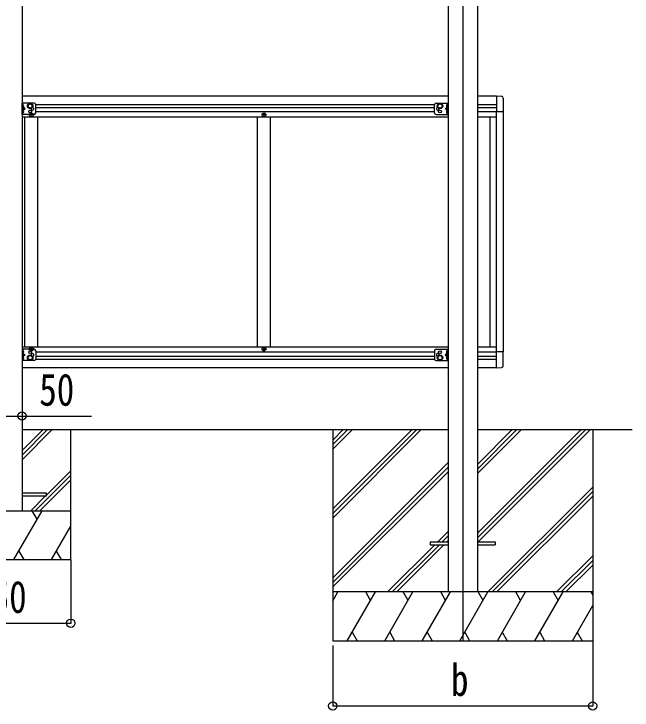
# Model space of a CAD drawing. Units: millimetres, scale not verified. Extents: x -12615 to 12615, y -8910 to 8910.
# Drawn here: x 828 to 2731, y -6029 to -3885 of the extents above; entities that cross this region are included whole.
import ezdxf
from ezdxf.enums import TextEntityAlignment as Align

# ---------------------------------------------------------------- set-up
doc = ezdxf.new("R2010")
doc.units = ezdxf.units.MM
doc.header["$LTSCALE"] = 40
for name, color, linetype in [('0-3_YKK_12', 2, 'Continuous'), ('0-4_YKK_13', 4, 'Continuous'), ('0-5_YKK_A1', 4, 'Continuous'), ('0-6_YKK_D', 6, 'Continuous')]:
    doc.layers.add(name, color=color, linetype=linetype)
doc.styles.add('ＭＳ ゴシック', font='')
doc.styles.get('ＭＳ ゴシック').set_extended_font_data('MS Gothic')

msp = doc.modelspace()

# ---------------------------------------------------------------- linework, layer by layer
at = {"layer": '0-3_YKK_12'}
msp.add_lwpolyline([(2209.99, -2640.91), (2209.99, -5565.32), (2209.99, -5815.32)], dxfattribs=at)
at = {"layer": '0-4_YKK_13'}
for p, q in [((2313.99, -4137.82), (2329.28, -4138.62)), ((2313.99, -4137.82), (2313.99, -4187.01)), ((2334.49, -4144.11), (2334.49, -4187.01)), ((853.49, -4194.82), (853.49, -4159.82)), ((890.49, -4159.82), (853.49, -4159.82)), ((856.02, -4167.17), (855.41, -4168.32)), ((856.02, -4169.46), (855.41, -4168.32)), ((855.99, -4194.82), (855.99, -4159.82)), ((855.99, -4163.62), (856.28, -4163.62)), ((855.99, -4163.62), (855.99, -4173.02)), ((856.28, -4173.02), (855.99, -4173.02)), ((855.99, -4177.32), (862.99, -4177.32)), ((858.1, -4166.17), (856.09, -4167.17)), ((858.1, -4170.47), (856.09, -4169.46)), ((856.28, -4163.62), (856.28, -4173.02)), ((895.49, -4189.82), (895.49, -4164.82)), ((2122.79, -4189.82), (2122.79, -4164.82)), ((2127.79, -4159.82), (2164.79, -4159.82)), ((2162.29, -4177.32), (2155.29, -4177.32)), ((2160.19, -4166.17), (2162.2, -4167.17)), ((2160.19, -4170.47), (2162.2, -4169.46)), ((2162.29, -4163.62), (2162.01, -4163.62)), ((2162.01, -4163.62), (2162.01, -4173.02)), ((2162.01, -4173.02), (2162.29, -4173.02)), ((2162.27, -4167.17), (2162.88, -4168.32)), ((2162.27, -4169.46), (2162.88, -4168.32)), ((2162.29, -4194.82), (2162.29, -4159.82)), ((2162.29, -4163.62), (2162.29, -4173.02)), ((2164.79, -4194.82), (2164.79, -4159.82)), ((890.49, -4194.82), (853.49, -4194.82)), ((856.02, -4185.17), (855.41, -4186.32)), ((856.02, -4187.46), (855.41, -4186.32)), ((856.28, -4181.62), (855.99, -4181.62)), ((855.99, -4191.02), (855.99, -4181.62)), ((855.99, -4191.02), (856.28, -4191.02)), ((858.1, -4184.17), (856.09, -4185.17)), ((858.1, -4188.47), (856.09, -4187.46)), ((856.28, -4191.02), (856.28, -4181.62)), ((883.49, -4196.32), (884.49, -4196.32)), ((1599.49, -4196.32), (1600.49, -4196.32)), ((2127.79, -4194.82), (2164.79, -4194.82)), ((2160.19, -4184.17), (2162.2, -4185.17)), ((2160.19, -4188.47), (2162.2, -4187.46)), ((2162.01, -4181.62), (2162.29, -4181.62)), ((2162.01, -4191.02), (2162.01, -4181.62)), ((2162.29, -4191.02), (2162.01, -4191.02)), ((2162.27, -4185.17), (2162.88, -4186.32)), ((2162.27, -4187.46), (2162.88, -4186.32)), ((2162.29, -4191.02), (2162.29, -4181.62)), ((2334.49, -4187.01), (2313.99, -4187.01)), ((853.49, -4917.82), (853.49, -4952.82)), ((890.49, -4917.82), (853.49, -4917.82)), ((856.02, -4925.17), (855.41, -4926.32)), ((856.02, -4927.46), (855.41, -4926.32)), ((855.99, -4917.82), (855.99, -4952.82)), ((855.99, -4921.62), (856.28, -4921.62)), ((855.99, -4921.62), (855.99, -4931.02)), ((858.1, -4924.17), (856.09, -4925.17)), ((858.1, -4928.47), (856.09, -4927.46)), ((856.28, -4921.62), (856.28, -4931.02)), ((883.49, -4916.32), (884.49, -4916.32)), ((895.49, -4922.82), (895.49, -4947.82)), ((1599.49, -4916.32), (1600.49, -4916.32)), ((2122.79, -4922.82), (2122.79, -4947.82)), ((2127.79, -4917.82), (2164.79, -4917.82)), ((2160.19, -4924.17), (2162.2, -4925.17)), ((2160.19, -4928.47), (2162.2, -4927.46)), ((2162.29, -4921.62), (2162.01, -4921.62)), ((2162.01, -4921.62), (2162.01, -4931.02)), ((2162.27, -4925.17), (2162.88, -4926.32)), ((2162.27, -4927.46), (2162.88, -4926.32)), ((2162.29, -4917.82), (2162.29, -4952.82)), ((2162.29, -4921.62), (2162.29, -4931.02)), ((2164.79, -4917.82), (2164.79, -4952.82)), ((2334.49, -4925.63), (2313.99, -4925.63)), ((2313.99, -4974.82), (2313.99, -4925.63)), ((2334.49, -4968.53), (2334.49, -4925.63)), ((856.02, -4943.17), (855.41, -4944.32)), ((856.02, -4945.46), (855.41, -4944.32)), ((856.28, -4931.02), (855.99, -4931.02)), ((855.99, -4935.32), (862.99, -4935.32)), ((856.28, -4939.62), (855.99, -4939.62)), ((855.99, -4949.02), (855.99, -4939.62)), ((855.99, -4949.02), (856.28, -4949.02)), ((858.1, -4942.17), (856.09, -4943.17)), ((858.1, -4946.47), (856.09, -4945.46)), ((856.28, -4949.02), (856.28, -4939.62)), ((2162.29, -4935.32), (2155.29, -4935.32)), ((2160.19, -4942.17), (2162.2, -4943.17)), ((2160.19, -4946.47), (2162.2, -4945.46)), ((2162.01, -4931.02), (2162.29, -4931.02)), ((2162.01, -4939.62), (2162.29, -4939.62)), ((2162.01, -4949.02), (2162.01, -4939.62)), ((2162.29, -4949.02), (2162.01, -4949.02)), ((2162.27, -4943.17), (2162.88, -4944.32)), ((2162.27, -4945.46), (2162.88, -4944.32)), ((2162.29, -4949.02), (2162.29, -4939.62)), ((890.49, -4952.82), (853.49, -4952.82)), ((2127.79, -4952.82), (2164.79, -4952.82)), ((2313.99, -4974.82), (2329.28, -4974.02)), ((853.49, -5369.32), (928.49, -5369.32)), ((2109.99, -5510.82), (2109.99, -5519.82)), ((2109.99, -5510.82), (2164.79, -5510.82)), ((2109.99, -5519.82), (2164.79, -5519.82)), ((2255.19, -5510.82), (2309.99, -5510.82)), ((2255.19, -5519.82), (2309.99, -5519.82)), ((2309.99, -5510.82), (2309.99, -5519.82))]:
    msp.add_line(p, q, dxfattribs=at)
for points in [[(856.59, -4181.89), (862.99, -4177.32), (856.59, -4172.75)], [(2161.7, -4181.89), (2155.29, -4177.32), (2161.7, -4172.75)], [(880.49, -4195.32), (879.49, -4195.32), (879.49, -4196.32), (880.49, -4196.32)], [(882.49, -4194.32), (882.49, -4193.32), (881.49, -4193.32), (881.49, -4194.32)], [(881.49, -4197.32), (881.49, -4198.32), (882.49, -4198.32), (882.49, -4197.32)], [(884.49, -4196.32), (884.49, -4195.32), (883.49, -4195.32)], [(1596.49, -4195.32), (1595.49, -4195.32), (1595.49, -4196.32), (1596.49, -4196.32)], [(1598.49, -4194.32), (1598.49, -4193.32), (1597.49, -4193.32), (1597.49, -4194.32)], [(1597.49, -4197.32), (1597.49, -4198.32), (1598.49, -4198.32), (1598.49, -4197.32)], [(1600.49, -4196.32), (1600.49, -4195.32), (1599.49, -4195.32)], [(856.59, -4930.75), (862.99, -4935.32), (856.59, -4939.89)], [(880.49, -4917.32), (879.49, -4917.32), (879.49, -4916.32), (880.49, -4916.32)], [(881.49, -4915.32), (881.49, -4914.32), (882.49, -4914.32), (882.49, -4915.32)], [(882.49, -4918.32), (882.49, -4919.32), (881.49, -4919.32), (881.49, -4918.32)], [(884.49, -4916.32), (884.49, -4917.32), (883.49, -4917.32)], [(1596.49, -4917.32), (1595.49, -4917.32), (1595.49, -4916.32), (1596.49, -4916.32)], [(1597.49, -4915.32), (1597.49, -4914.32), (1598.49, -4914.32), (1598.49, -4915.32)], [(1598.49, -4918.32), (1598.49, -4919.32), (1597.49, -4919.32), (1597.49, -4918.32)], [(1600.49, -4916.32), (1600.49, -4917.32), (1599.49, -4917.32)], [(2161.7, -4930.75), (2155.29, -4935.32), (2161.7, -4939.89)], [(928.49, -5369.32), (928.49, -5361.32), (853.49, -5361.32)]]:
    msp.add_lwpolyline(points, dxfattribs=at)
for points in [[(878.49, -4161.31), (871.99, -4165.07), (871.99, -4172.57), (878.49, -4176.32), (884.99, -4172.57), (884.99, -4165.07)], [(2139.79, -4161.31), (2146.29, -4165.07), (2146.29, -4172.57), (2139.79, -4176.32), (2133.29, -4172.57), (2133.29, -4165.07)], [(878.49, -4951.32), (871.99, -4947.57), (871.99, -4940.07), (878.49, -4936.31), (884.99, -4940.07), (884.99, -4947.57)], [(2139.79, -4951.32), (2146.29, -4947.57), (2146.29, -4940.07), (2139.79, -4936.31), (2133.29, -4940.07), (2133.29, -4947.57)]]:
    msp.add_lwpolyline(points, close=True, dxfattribs=at)
for centre, radius in [((878.49, -4168.82), 8.5), ((878.49, -4168.82), 7.5), ((878.49, -4168.82), 6.5), ((2139.79, -4168.82), 8.5), ((2139.79, -4168.82), 7.5), ((2139.79, -4168.82), 6.5), ((878.49, -4185.82), 4.25), ((881.99, -4195.82), 5.9), ((1597.99, -4195.82), 5.9), ((2139.79, -4185.82), 4.25), ((878.49, -4926.82), 4.25), ((881.99, -4916.82), 5.9), ((1597.99, -4916.82), 5.9), ((2139.79, -4926.82), 4.25), ((878.49, -4943.82), 8.5), ((878.49, -4943.82), 7.5), ((878.49, -4943.82), 6.5), ((2139.79, -4943.82), 8.5), ((2139.79, -4943.82), 7.5), ((2139.79, -4943.82), 6.5)]:
    msp.add_circle(centre, radius, dxfattribs=at)
for centre, radius, start, end in [((2328.99, -4144.11), 5.5, 0, 87), ((852.39, -4168.32), 6.1, 309.60193, 50.39807), ((885.49, -4177.32), 4.25, 173.70569, 85.23923), ((890.49, -4164.82), 5, 0, 90), ((2127.79, -4164.82), 5, 90, 180), ((2132.79, -4177.32), 4.25, 94.76077, 6.29431), ((2165.89, -4168.32), 6.1, 129.60193, 230.39807), ((852.39, -4186.32), 6.1, 309.60193, 50.39807), ((880.49, -4194.32), 1, 270, 0), ((880.49, -4197.32), 1, 0, 90), ((883.49, -4194.32), 1, 180, 270), ((883.49, -4197.32), 1, 90, 180), ((890.49, -4189.82), 5, 270, 0), ((1596.49, -4194.32), 1, 270, 0), ((1596.49, -4197.32), 1, 0, 90), ((1599.49, -4194.32), 1, 180, 270), ((1599.49, -4197.32), 1, 90, 180), ((2127.79, -4189.82), 5, 180, 270), ((2165.89, -4186.32), 6.1, 129.60193, 230.39807), ((852.39, -4926.32), 6.1, 309.60193, 50.39807), ((880.49, -4915.32), 1, 270, 0), ((880.49, -4918.32), 1, 0, 90), ((883.49, -4915.32), 1, 180, 270), ((883.49, -4918.32), 1, 90, 180), ((890.49, -4922.82), 5, 0, 90), ((1596.49, -4915.32), 1, 270, 0), ((1596.49, -4918.32), 1, 0, 90), ((1599.49, -4915.32), 1, 180, 270), ((1599.49, -4918.32), 1, 90, 180), ((2127.79, -4922.82), 5, 90, 180), ((2165.89, -4926.32), 6.1, 129.60193, 230.39807), ((852.39, -4944.32), 6.1, 309.60193, 50.39807), ((885.49, -4935.32), 4.25, 274.76077, 186.29431), ((890.49, -4947.82), 5, 270, 0), ((2127.79, -4947.82), 5, 180, 270), ((2132.79, -4935.32), 4.25, 353.70569, 265.23923), ((2165.89, -4944.32), 6.1, 129.60193, 230.39807), ((2328.99, -4968.53), 5.5, 273, 0)]:
    msp.add_arc(centre, radius, start, end, dxfattribs=at)
at = {"layer": '0-5_YKK_A1'}
for p, q in [((2164.79, -3036.32), (2164.79, -5665.32)), ((2255.19, -3036.32), (2255.19, -5665.32)), ((853.49, -3052.32), (853.49, -5415.32)), ((2164.79, -4138.32), (853.49, -4138.32)), ((2313.99, -4138.32), (2255.19, -4138.32)), ((895.47, -4164.32), (2122.82, -4164.32)), ((895.49, -4173.32), (2122.79, -4173.32)), ((2255.19, -4164.32), (2313.99, -4164.32)), ((2255.19, -4173.32), (2313.99, -4173.32)), ((2122.79, -4186.82), (895.49, -4186.82)), ((2313.99, -4186.82), (2255.19, -4186.82)), ((2313.99, -4925.63), (2313.99, -4186.82)), ((2333.99, -4187.01), (2333.99, -4925.62)), ((853.49, -4202.32), (2164.79, -4202.32)), ((861.99, -4910.32), (861.99, -4202.32)), ((901.99, -4910.32), (901.99, -4202.32)), ((1577.99, -4910.32), (1577.99, -4202.32)), ((1617.99, -4910.32), (1617.99, -4202.32)), ((2255.19, -4202.32), (2313.99, -4202.32)), ((2293.99, -4910.32), (2293.99, -4202.32)), ((853.49, -4910.32), (2164.79, -4910.32)), ((895.49, -4925.82), (2122.79, -4925.82)), ((2255.19, -4910.32), (2313.99, -4910.32)), ((2255.19, -4925.82), (2313.99, -4925.82)), ((895.47, -4948.32), (2122.82, -4948.32)), ((895.49, -4939.32), (2122.79, -4939.32)), ((2255.19, -4939.32), (2313.99, -4939.32)), ((2255.19, -4948.32), (2313.99, -4948.32)), ((853.49, -4974.32), (2164.79, -4974.32)), ((2255.19, -4974.32), (2313.99, -4974.32)), ((853.49, -5165.32), (2164.79, -5165.32)), ((853.49, -5258.08), (946.26, -5165.32)), ((853.49, -5243.94), (932.12, -5165.32)), ((853.49, -5229.8), (917.97, -5165.32)), ((1003.49, -5565.32), (1003.49, -5165.32)), ((1809.79, -5165.32), (1809.79, -5815.32)), ((1809.79, -5409.49), (2053.97, -5165.32)), ((1809.79, -5423.64), (2068.11, -5165.32)), ((1809.79, -5437.78), (2082.26, -5165.32)), ((1809.79, -5225.65), (1870.12, -5165.32)), ((1809.79, -5211.51), (1855.98, -5165.32)), ((1809.79, -5197.36), (1841.84, -5165.32)), ((2255.19, -5165.32), (2731.03, -5165.32)), ((2255.19, -5512.88), (2602.76, -5165.32)), ((2255.19, -5484.59), (2574.47, -5165.32)), ((2255.19, -5498.74), (2588.61, -5165.32)), ((2255.19, -5300.75), (2390.62, -5165.32)), ((2255.19, -5272.46), (2362.34, -5165.32)), ((2255.19, -5286.6), (2376.48, -5165.32)), ((2609.79, -5165.32), (2609.79, -5815.32)), ((1809.79, -5621.63), (2164.79, -5266.63)), ((928.49, -5366.93), (1003.49, -5291.93)), ((1809.79, -5635.77), (2164.79, -5280.77)), ((1809.79, -5649.91), (2164.79, -5294.91)), ((894.25, -5415.32), (1003.49, -5306.07)), ((908.39, -5415.32), (1003.49, -5320.22)), ((2286.6, -5665.32), (2609.79, -5342.13)), ((2300.74, -5665.32), (2609.79, -5356.27)), ((880.1, -5415.32), (926.1, -5369.32)), ((2314.89, -5665.32), (2609.79, -5370.41)), ((653.49, -5415.32), (1003.49, -5415.32)), ((828.5, -5565.32), (915.1, -5415.32)), ((900.1, -5441.3), (885.1, -5415.32)), ((943.97, -5565.32), (1003.49, -5462.22)), ((2132.74, -5510.82), (2164.79, -5478.76)), ((2146.88, -5510.82), (2164.79, -5492.9)), ((2161.02, -5510.82), (2164.79, -5507.04)), ((1978.23, -5665.32), (2123.74, -5519.82)), ((1992.38, -5665.32), (2137.88, -5519.82)), ((2006.52, -5665.32), (2152.02, -5519.82)), ((843.5, -5539.34), (858.5, -5565.32)), ((958.97, -5539.34), (973.97, -5565.32)), ((653.49, -5565.32), (1003.49, -5565.32)), ((2498.73, -5665.32), (2609.79, -5554.26)), ((2512.88, -5665.32), (2609.79, -5568.4)), ((2527.02, -5665.32), (2609.79, -5582.54)), ((2609.79, -5665.32), (1809.79, -5665.32)), ((1809.79, -5692.82), (1825.67, -5665.32)), ((1854.54, -5815.32), (1941.14, -5665.32)), ((1926.14, -5691.3), (1911.14, -5665.32)), ((1970.01, -5815.32), (2056.61, -5665.32)), ((2041.61, -5691.3), (2026.61, -5665.32)), ((2085.48, -5815.32), (2172.08, -5665.32)), ((2157.08, -5691.3), (2142.08, -5665.32)), ((2200.95, -5815.32), (2287.55, -5665.32)), ((2272.55, -5691.3), (2257.55, -5665.32)), ((2316.42, -5815.32), (2403.02, -5665.32)), ((2388.02, -5691.3), (2373.02, -5665.32)), ((2431.89, -5815.32), (2518.49, -5665.32)), ((2488.49, -5665.32), (2503.49, -5691.3)), ((2603.96, -5665.32), (2609.79, -5675.42)), ((2547.36, -5815.32), (2609.79, -5707.18)), ((1869.54, -5789.34), (1884.54, -5815.32)), ((1985.01, -5789.34), (2000.01, -5815.32)), ((2100.48, -5789.34), (2115.48, -5815.32)), ((2215.95, -5789.34), (2230.95, -5815.32)), ((2331.42, -5789.34), (2346.42, -5815.32)), ((2446.89, -5789.34), (2461.89, -5815.32)), ((2562.36, -5789.34), (2577.36, -5815.32)), ((1809.79, -5815.32), (2609.79, -5815.32))]:
    msp.add_line(p, q, dxfattribs=at)
at = {"layer": '0-6_YKK_D'}
for p, q in [((853.49, -5072.08), (853.49, -5124.39)), ((1003.49, -5566.32), (1003.49, -5762.59)), ((653.49, -5761.59), (1003.49, -5761.59)), ((1809.79, -5830.53), (1809.79, -6017.25)), ((2609.79, -5816.32), (2609.79, -6017.25)), ((1809.79, -6016.25), (2609.79, -6016.25))]:
    msp.add_line(p, q, dxfattribs=at)
msp.add_lwpolyline([(803.49, -5123.39), (853.49, -5123.39), (1066.89, -5123.39)], dxfattribs=at)
for centre in [(853.49, -5123.39), (1003.49, -5761.59), (1809.79, -6016.25), (2609.79, -6016.25)]:
    msp.add_circle(centre, 12.75, dxfattribs=at)

# ---------------------------------------------------------------- texts
at = {"layer": '0-6_YKK_D', "style": 'ＭＳ ゴシック', "width": 0.8}
for s, p in [('50', (906.49, -5121.39)), ('350', (706.09, -5759.59)), ('b', (2173.79, -6014.95))]:
    msp.add_text(s, height=98.97, dxfattribs=at).set_placement(p, align=Align.BOTTOM_LEFT)

doc.saveas('drawing.dxf')
